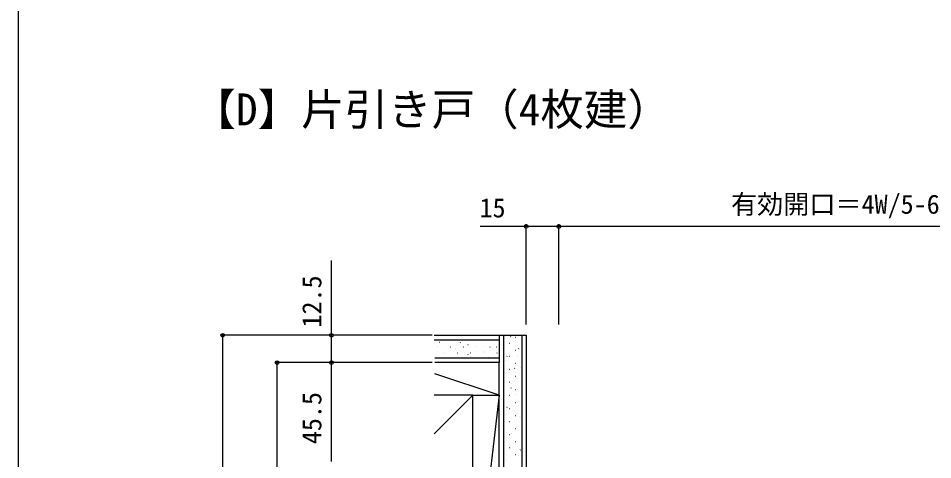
# Model space of a CAD drawing. Units: millimetres, scale not verified. Extents: x -700 to 700, y -1070 to 1067.
# Drawn here: x -700 to -279.8, y -752.4 to -549.7 of the extents above; entities that cross this region are included whole.
import ezdxf
from ezdxf.enums import TextEntityAlignment as Align

# ---------------------------------------------------------------- set-up
doc = ezdxf.new("R2010")
doc.units = ezdxf.units.MM
doc.header["$LTSCALE"] = 6
for name, color, linetype in [('0-1_USER1', 3, 'Continuous'), ('0-6_YKK_D', 6, 'Continuous'), ('0-7_YKK_ZWAK', 7, 'Continuous'), ('0-8_YSS_K', 3, 'Continuous'), ('0-9_YSS_KE', 3, 'Continuous')]:
    doc.layers.add(name, color=color, linetype=linetype)
doc.styles.add('ＭＳ ゴシック', font='')
doc.styles.get('ＭＳ ゴシック').set_extended_font_data('MS Gothic')

msp = doc.modelspace()

# ---------------------------------------------------------------- linework, layer by layer
at = {"layer": '0-6_YKK_D'}
for p, q in [((-466.572, -690.3), (-466.572, -644.3)), ((-451.572, -690.3), (-451.572, -644.3)), ((-451.572, -690.3), (-451.572, -644.3)), ((-61.072, -645.3), (-451.572, -645.3)), ((-510.851, -695.3), (-607.072, -695.3)), ((-606.072, -945.3), (-606.072, -695.3)), ((-509.833, -695.3), (-557.072, -695.3)), ((-510.851, -707.8), (-582.072, -707.8)), ((-581.072, -932.8), (-581.072, -707.8)), ((-509.833, -707.8), (-557.072, -707.8)), ((-509.833, -707.8), (-557.072, -707.8)), ((-556.072, -753.3), (-556.072, -707.8))]:
    msp.add_line(p, q, dxfattribs=at)
for points in [[(-451.572, -645.3), (-466.572, -645.3), (-487.7, -645.3)], [(-556.072, -707.8), (-556.072, -695.3), (-556.072, -660.9)]]:
    msp.add_lwpolyline(points, dxfattribs=at)
for centre, radius in [((-466.572, -645.3), 0.85), ((-451.572, -645.3), 0.875), ((-451.572, -645.3), 0.85), ((-606.072, -695.3), 0.85), ((-556.072, -695.3), 0.85), ((-581.072, -707.8), 0.85), ((-556.072, -707.8), 0.85), ((-556.072, -707.8), 0.85)]:
    msp.add_circle(centre, radius, dxfattribs=at)
at = {"layer": '0-7_YKK_ZWAK'}
msp.add_line((-700, 969.7), (-700, -1070.3), dxfattribs=at)
at = {"layer": '0-8_YSS_K'}
for p, q in [((-508.833, -695.3), (-466.554, -695.3)), ((-508.833, -697.3), (-479.054, -697.3)), ((-504.341, -697.389), (-504.241, -697.389)), ((-498.261, -697.389), (-498.161, -697.389)), ((-492.181, -697.389), (-492.081, -697.389)), ((-486.101, -697.389), (-486.001, -697.389)), ((-480.021, -697.389), (-479.921, -697.389)), ((-479.072, -695.3), (-479.072, -707.8)), ((-477.072, -695.3), (-477.072, -945.3)), ((-473.759, -696.005), (-473.592, -695.894)), ((-471.515, -696.178), (-471.415, -696.178)), ((-468.572, -695.3), (-468.572, -945.3)), ((-466.572, -695.3), (-466.572, -945.3)), ((-507.571, -700.619), (-507.471, -700.619)), ((-506.366, -698.501), (-506.347, -698.494)), ((-501.491, -700.619), (-501.391, -700.619)), ((-498.928, -701.549), (-498.909, -701.542)), ((-496.96, -698.733), (-496.793, -698.622)), ((-495.411, -700.619), (-495.311, -700.619)), ((-493.347, -699.572), (-493.328, -699.566)), ((-489.331, -700.619), (-489.231, -700.619)), ((-487.861, -697.63), (-487.842, -697.623)), ((-483.251, -700.619), (-483.151, -700.619)), ((-480.329, -700.644), (-480.31, -700.638)), ((-474.365, -698.928), (-474.265, -698.928)), ((-471.724, -699.809), (-471.705, -699.802)), ((-470.15, -701.451), (-469.983, -701.341)), ((-479.054, -705.8), (-508.572, -705.8)), ((-505.168, -703.758), (-505.149, -703.752)), ((-504.341, -703.369), (-504.241, -703.369)), ((-498.261, -703.369), (-498.161, -703.369)), ((-493.35, -704.179), (-493.183, -704.069)), ((-492.181, -703.369), (-492.081, -703.369)), ((-492.15, -704.83), (-492.131, -704.824)), ((-486.101, -703.369), (-486.001, -703.369)), ((-485.909, -702.62), (-485.89, -702.614)), ((-483.745, -705.657), (-483.578, -705.547)), ((-480.021, -703.369), (-479.921, -703.369)), ((-475.528, -705.011), (-475.361, -704.901)), ((-474.365, -704.908), (-474.265, -704.908)), ((-471.515, -702.158), (-471.415, -702.158)), ((-470.432, -705.033), (-470.413, -705.026)), ((-476.012, -707.009), (-475.994, -707.003)), ((-471.515, -708.138), (-471.415, -708.138)), ((-479.054, -722.8), (-508.572, -712.961)), ((-474.72, -712.234), (-474.702, -712.227)), ((-474.365, -710.888), (-474.265, -710.888)), ((-471.918, -710.458), (-471.752, -710.347)), ((-471.515, -714.118), (-471.415, -714.118)), ((-469.234, -710.291), (-469.215, -710.284)), ((-474.365, -716.868), (-474.265, -716.868)), ((-473.523, -717.491), (-473.504, -717.485)), ((-473.687, -719.464), (-473.521, -719.354)), ((-471.571, -722.482), (-471.552, -722.475)), ((-471.515, -720.098), (-471.415, -720.098)), ((-474.365, -722.848), (-474.265, -722.848)), ((-471.515, -726.078), (-471.415, -726.078)), ((-475.859, -729.683), (-475.84, -729.676)), ((-475.456, -728.47), (-475.289, -728.36)), ((-474.365, -728.828), (-474.265, -728.828)), ((-470.279, -727.706), (-470.26, -727.7)), ((-474.567, -734.907), (-474.548, -734.9)), ((-474.365, -734.808), (-474.265, -734.808)), ((-471.515, -732.058), (-471.415, -732.058)), ((-469.081, -732.964), (-469.062, -732.958)), ((-477.072, -737.376), (-477.058, -737.366)), ((-471.515, -738.038), (-471.415, -738.038)), ((-474.365, -740.788), (-474.265, -740.788)), ((-473.369, -740.165), (-473.35, -740.158)), ((-474.365, -746.768), (-474.265, -746.768)), ((-471.515, -744.018), (-471.415, -744.018)), ((-471.417, -745.155), (-471.399, -745.149)), ((-469.389, -747.961), (-469.222, -747.851)), ((-471.515, -749.998), (-471.415, -749.998)), ((-470.125, -750.38), (-470.107, -750.373)), ((-475.706, -752.356), (-475.687, -752.349))]:
    msp.add_line(p, q, dxfattribs=at)
msp.add_lwpolyline([(-479.054, -722.8), (-479.054, -707.8), (-508.572, -707.8)], dxfattribs=at)
at = {"layer": '0-9_YSS_KE'}
for p, q in [((-508.833, -740.561), (-491.072, -722.8)), ((-479.072, -722.8), (-491.072, -827.8)), ((-491.072, -722.8), (-479.072, -722.8)), ((-479.072, -827.8), (-479.072, -722.8))]:
    msp.add_line(p, q, dxfattribs=at)
for points in [[(-491.072, -722.8), (-508.833, -722.8), (-508.851, -722.8)], [(-508.833, -845.561), (-491.072, -827.8), (-491.072, -722.8)]]:
    msp.add_lwpolyline(points, dxfattribs=at)

# ---------------------------------------------------------------- texts
at = {"layer": '0-1_USER1', "style": 'ＭＳ ゴシック'}
msp.add_text('【D】片引き戸（4枚建）', height=14.66, dxfattribs=at).set_placement((-620, -603.3), align=Align.BOTTOM_LEFT)
at = {"layer": '0-6_YKK_D', "style": 'ＭＳ ゴシック'}
for s, p in [('有効開口＝4W/5-66 （4DW-88）', (-372.47, -642.132)), ('15', (-488.04, -643.8))]:
    msp.add_text(s, height=8.798, dxfattribs=at).set_placement(p, align=Align.BOTTOM_LEFT)
for s, p in [('12.5', (-558.072, -691.741)), ('45.5', (-558.072, -745.277))]:
    msp.add_text(s, height=8.798, rotation=90, dxfattribs=at).set_placement(p, align=Align.BOTTOM_LEFT)

doc.saveas('drawing.dxf')
